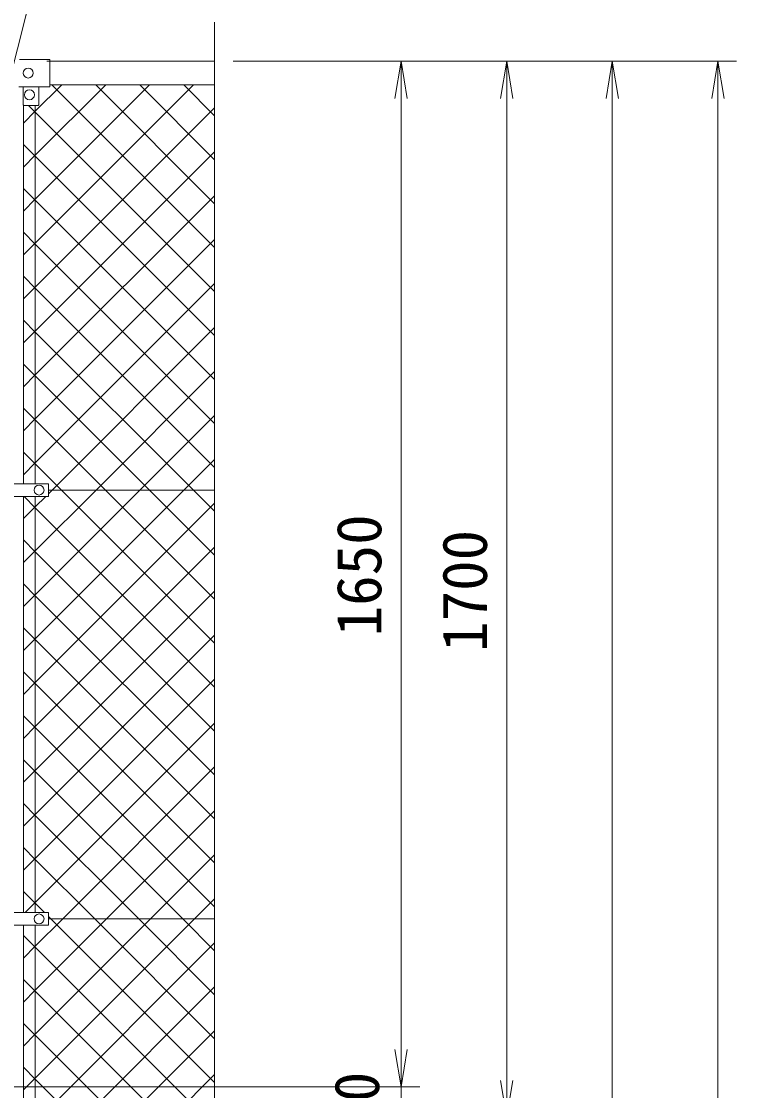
# Model space of a CAD drawing. Units: millimetres, scale not verified. Extents: x -6300 to 6300, y -4455 to 4455.
# Drawn here: x -2359 to -1208, y 788 to 2508 of the extents above; entities that cross this region are included whole.
import ezdxf
from ezdxf.enums import TextEntityAlignment as Align

# ---------------------------------------------------------------- set-up
doc = ezdxf.new("R2010")
doc.units = ezdxf.units.MM
doc.header["$LTSCALE"] = 30
for name, color, linetype, lineweight in [('0-0_D-STR-TXT', 7, 'Continuous', 9), ('0-4_D-STR1', 1, 'Continuous', 18), ('0-5_D-STR3', 3, 'Continuous', 13), ('0-6_D-STR-DIM', 7, 'Continuous', 9), ('0-7_0', 7, 'Continuous', 9), ('0-B_D-STR2', 7, 'Continuous', 9)]:
    doc.layers.add(name, color=color, linetype=linetype, lineweight=lineweight)
doc.styles.add('ＭＳ ゴシック', font='')
doc.styles.get('ＭＳ ゴシック').set_extended_font_data('MS Gothic')

# ---------------------------------------------------------------- blocks, each defined once
blk = doc.blocks.new('_Open')
at = {"layer": '0-7_0'}
blk.add_line((-30, 5), (0, 0), dxfattribs=at)
blk.add_lwpolyline([(-30, -5), (0, 0), (-30, 0)], dxfattribs=at)

msp = doc.modelspace()

# ---------------------------------------------------------------- linework, layer by layer
at = {"layer": '0-0_D-STR-TXT'}
msp.add_lwpolyline([(-1496.17, 2680.93), (-2310.24, 2680.93), (-2392.36, 2355.26)], dxfattribs=at)
at = {"layer": '0-4_D-STR1'}
for p, q in [((-2317.98, 2443.84), (-2047.98, 2443.84)), ((-2312.98, 2405.84), (-2047.98, 2405.84))]:
    msp.add_line(p, q, dxfattribs=at)
at = {"layer": '0-5_D-STR3'}
for p, q in [((-2312.98, 2446.84), (-2362.2, 2446.84)), ((-2312.98, 2402.84), (-2312.98, 2446.84)), ((-2312.98, 2402.84), (-2363.18, 2402.84)), ((-2355.98, 2402.84), (-2355.98, 2373.84)), ((-2330.98, 2402.84), (-2330.98, 2373.84)), ((-2355.48, 2372.97), (-2355.48, 1764.14)), ((-2354.98, 2372.84), (-2331.98, 2372.84)), ((-2336.48, 2372.84), (-2336.48, 1764.14)), ((-2480.48, 1764.14), (-2315.48, 1764.14)), ((-2315.48, 1764.14), (-2315.48, 1743.54)), ((-2480.48, 1743.54), (-2315.48, 1743.54)), ((-2355.48, 1743.54), (-2355.48, 1074.14)), ((-2336.48, 1743.54), (-2336.48, 1074.14)), ((-2047.98, 1753.84), (-2315.48, 1753.84)), ((-2480.48, 1074.14), (-2315.48, 1074.14)), ((-2315.48, 1074.14), (-2315.48, 1053.54)), ((-2480.48, 1053.54), (-2315.48, 1053.54)), ((-2355.48, 1053.54), (-2355.48, 384.34)), ((-2336.48, 1053.54), (-2336.48, 384.34)), ((-2047.98, 1063.84), (-2315.48, 1063.84))]:
    msp.add_line(p, q, dxfattribs=at)
for centre in [(-2347.98, 2424.84), (-2345.98, 2389.84), (-2330.48, 1753.84), (-2330.48, 1063.84)]:
    msp.add_circle(centre, 8, dxfattribs=at)
for centre, start, end in [((-2354.98, 2373.84), 180, 270), ((-2331.98, 2373.84), 270, 0)]:
    msp.add_arc(centre, 1, start, end, dxfattribs=at)
at = {"layer": '0-6_D-STR-DIM'}
for p, q in [((-2047.98, 744.49), (-2047.98, 2506.84)), ((-2017.98, 2443.84), (-1377.98, 2443.84)), ((-2017.98, 2443.84), (-1207.98, 2443.84)), ((-2017.98, 2443.84), (-1717.98, 2443.84)), ((-2017.98, 2443.84), (-1547.98, 2443.84)), ((-1747.98, 2383.84), (-1747.98, 853.84)), ((-1577.98, 2383.84), (-1577.98, 803.84)), ((-1407.98, -996.16), (-1407.98, 2383.84)), ((-1237.98, -1396.16), (-1237.98, 2383.84)), ((-1747.98, 853.84), (-1747.98, 913.84)), ((-2452.98, 793.84), (-1717.98, 793.84)), ((-2452.98, 793.84), (-1717.98, 793.84)), ((-1747.98, 793.84), (-1747.98, 743.84))]:
    msp.add_line(p, q, dxfattribs=at)
at = {"layer": '0-B_D-STR2'}
for p, q in [((-2336.48, 2363.29), (-2293.93, 2405.84)), ((-2336.48, 2292.58), (-2223.22, 2405.84)), ((-2336.48, 2221.87), (-2152.51, 2405.84)), ((-2336.48, 2151.16), (-2081.8, 2405.84)), ((-2047.98, 2143.95), (-2309.87, 2405.84)), ((-2047.98, 2214.66), (-2239.16, 2405.84)), ((-2047.98, 2285.37), (-2168.45, 2405.84)), ((-2047.98, 2356.08), (-2097.74, 2405.84)), ((-2355.48, 2344.29), (-2336.48, 2363.29)), ((-2336.48, 2080.45), (-2047.98, 2368.95)), ((-2336.48, 2291.03), (-2355.48, 2310.03)), ((-2355.48, 2273.58), (-2336.48, 2292.58)), ((-2336.48, 2009.74), (-2047.98, 2298.24)), ((-2047.98, 2002.53), (-2336.48, 2291.03)), ((-2336.48, 2220.32), (-2355.48, 2239.32)), ((-2355.48, 2202.87), (-2336.48, 2221.87)), ((-2336.48, 1939.03), (-2047.98, 2227.53)), ((-2047.98, 1931.82), (-2336.48, 2220.32)), ((-2336.48, 2149.61), (-2355.48, 2168.61)), ((-2355.48, 2132.16), (-2336.48, 2151.16)), ((-2336.48, 1868.32), (-2047.98, 2156.82)), ((-2047.98, 1861.11), (-2336.48, 2149.61)), ((-2336.48, 2078.9), (-2355.48, 2097.9)), ((-2336.48, 1797.61), (-2047.98, 2086.11)), ((-2355.48, 2061.45), (-2336.48, 2080.45)), ((-2047.98, 1790.4), (-2336.48, 2078.9)), ((-2336.48, 2008.18), (-2355.48, 2027.18)), ((-2355.48, 1990.74), (-2336.48, 2009.74)), ((-2082.13, 1753.84), (-2336.48, 2008.18)), ((-2336.48, 1937.47), (-2355.48, 1956.47)), ((-2238.82, 1753.84), (-2047.98, 1944.68)), ((-2355.48, 1920.03), (-2336.48, 1939.03)), ((-2152.84, 1753.84), (-2336.48, 1937.47)), ((-2336.48, 1866.76), (-2355.48, 1885.76)), ((-2355.48, 1849.32), (-2336.48, 1868.32)), ((-2223.55, 1753.84), (-2336.48, 1866.76)), ((-2168.11, 1753.84), (-2047.98, 1873.97)), ((-2336.48, 1796.05), (-2355.48, 1815.05)), ((-2355.48, 1778.61), (-2336.48, 1797.61)), ((-2294.26, 1753.84), (-2336.48, 1796.05)), ((-2097.4, 1753.84), (-2047.98, 1803.26)), ((-2336.48, 1656.18), (-2238.82, 1753.84)), ((-2336.48, 1585.47), (-2168.11, 1753.84)), ((-2336.48, 1514.76), (-2097.4, 1753.84)), ((-2047.98, 1507.55), (-2294.26, 1753.84)), ((-2047.98, 1578.26), (-2223.55, 1753.84)), ((-2047.98, 1648.97), (-2152.84, 1753.84)), ((-2047.98, 1719.68), (-2082.13, 1753.84)), ((-2336.48, 1444.05), (-2047.98, 1732.55)), ((-2336.48, 1654.63), (-2355.48, 1673.63)), ((-2355.48, 1637.18), (-2336.48, 1656.18)), ((-2336.48, 1373.34), (-2047.98, 1661.84)), ((-2047.98, 1366.13), (-2336.48, 1654.63)), ((-2336.48, 1583.92), (-2355.48, 1602.92)), ((-2355.48, 1566.47), (-2336.48, 1585.47)), ((-2336.48, 1302.63), (-2047.98, 1591.13)), ((-2047.98, 1295.42), (-2336.48, 1583.92)), ((-2336.48, 1513.21), (-2355.48, 1532.21)), ((-2355.48, 1495.76), (-2336.48, 1514.76)), ((-2336.48, 1231.92), (-2047.98, 1520.42)), ((-2047.98, 1224.71), (-2336.48, 1513.21)), ((-2336.48, 1442.5), (-2355.48, 1461.5)), ((-2336.48, 1161.21), (-2047.98, 1449.71)), ((-2355.48, 1425.05), (-2336.48, 1444.05)), ((-2047.98, 1154), (-2336.48, 1442.5)), ((-2336.48, 1371.79), (-2355.48, 1390.79)), ((-2355.48, 1354.34), (-2336.48, 1373.34)), ((-2047.98, 1083.29), (-2336.48, 1371.79)), ((-2336.48, 1301.08), (-2355.48, 1320.08)), ((-2292.43, 1063.84), (-2047.98, 1308.29)), ((-2355.48, 1283.63), (-2336.48, 1302.63)), ((-2099.24, 1063.84), (-2336.48, 1301.08)), ((-2336.48, 1230.37), (-2355.48, 1249.37)), ((-2355.48, 1212.92), (-2336.48, 1231.92)), ((-2169.95, 1063.84), (-2336.48, 1230.37)), ((-2221.72, 1063.84), (-2047.98, 1237.58)), ((-2336.48, 1159.66), (-2355.48, 1178.66)), ((-2355.48, 1142.21), (-2336.48, 1161.21)), ((-2240.66, 1063.84), (-2336.48, 1159.66)), ((-2151.01, 1063.84), (-2047.98, 1166.87)), ((-2080.3, 1063.84), (-2047.98, 1096.16)), ((-2336.48, 1019.79), (-2292.43, 1063.84)), ((-2336.48, 949.08), (-2221.72, 1063.84)), ((-2336.48, 878.37), (-2151.01, 1063.84)), ((-2336.48, 807.66), (-2080.3, 1063.84)), ((-2047.98, 871.16), (-2240.66, 1063.84)), ((-2047.98, 941.87), (-2169.95, 1063.84)), ((-2047.98, 1012.58), (-2099.24, 1063.84)), ((-2355.48, 1000.79), (-2336.48, 1019.79)), ((-2336.48, 736.95), (-2047.98, 1025.45)), ((-2336.48, 947.52), (-2355.48, 966.52)), ((-2355.48, 930.08), (-2336.48, 949.08)), ((-2336.48, 666.23), (-2047.98, 954.73)), ((-2047.98, 659.02), (-2336.48, 947.52)), ((-2336.48, 876.81), (-2355.48, 895.81)), ((-2355.48, 859.37), (-2336.48, 878.37)), ((-2336.48, 595.52), (-2047.98, 884.02)), ((-2047.98, 588.31), (-2336.48, 876.81)), ((-2336.48, 806.1), (-2355.48, 825.1)), ((-2336.48, 524.81), (-2047.98, 813.31)), ((-2355.48, 788.66), (-2336.48, 807.66)), ((-2047.98, 517.6), (-2336.48, 806.1))]:
    msp.add_line(p, q, dxfattribs=at)
for points in [[(-2047.98, 2073.24), (-2336.48, 2361.74), (-2347.58, 2372.84)], [(-2315.48, 1747.89), (-2309.53, 1753.84), (-2047.98, 2015.39)], [(-2355.48, 1707.89), (-2336.48, 1726.89), (-2319.83, 1743.54)], [(-2047.98, 1436.84), (-2336.48, 1725.34), (-2354.67, 1743.54)], [(-2352.84, 1074.14), (-2336.48, 1090.5), (-2047.98, 1379)], [(-2321.67, 1074.14), (-2336.48, 1088.95), (-2355.48, 1107.95)], [(-2047.98, 800.45), (-2311.37, 1063.84), (-2315.48, 1067.95)], [(-2039.99, 721.75), (-2336.48, 1018.23), (-2355.48, 1037.23)]]:
    msp.add_lwpolyline(points, dxfattribs=at)

# ---------------------------------------------------------------- block references
at = {"layer": '0-6_D-STR-DIM', "xscale": 2, "yscale": 2}
for p, rotation in [((-1747.98, 2443.84), 90), ((-1577.98, 2443.84), 90), ((-1407.98, 2443.84), 90), ((-1237.98, 2443.84), 90), ((-1747.98, 793.84), 270), ((-1747.98, 793.84), 270), ((-1577.98, 743.84), 270)]:
    msp.add_blockref('_Open', p, dxfattribs=dict(at, rotation=rotation))

# ---------------------------------------------------------------- texts
at = {"layer": '0-6_D-STR-DIM', "style": 'ＭＳ ゴシック'}
for s, p in [('1650', (-1758.1, 1518.49)), ('1700', (-1588.1, 1493.49)), ('50', (-1761.64, 719.9))]:
    msp.add_text(s, height=72.14, rotation=90, dxfattribs=at).set_placement(p, align=Align.BOTTOM_LEFT)

doc.saveas('drawing.dxf')
